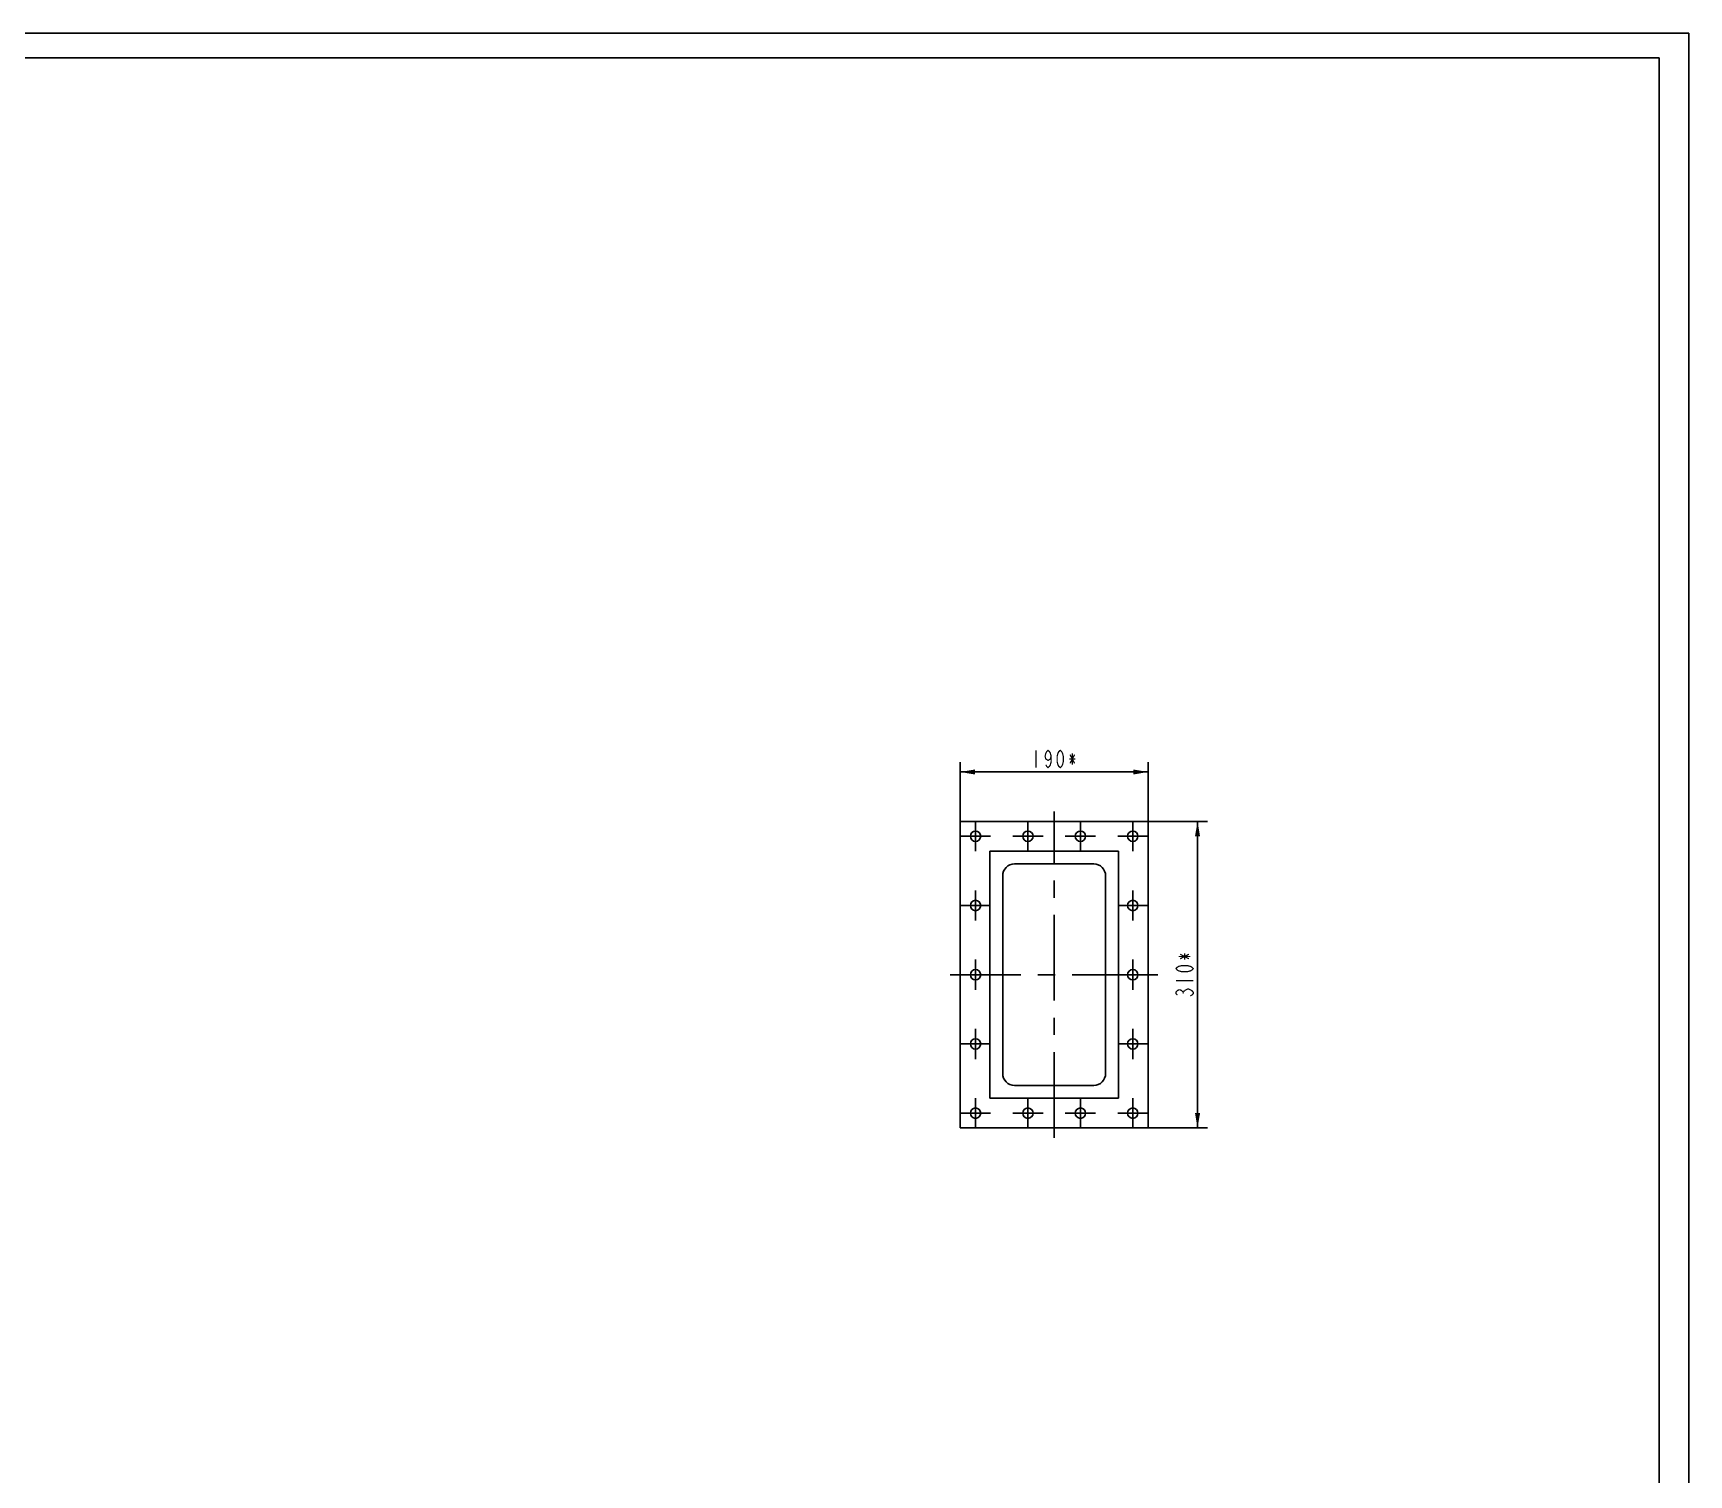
# Model space of a CAD drawing. Header units: millimetres. Extents: x 0 to 841, y 0 to 594.
# Drawn here: x 506.1 to 841, y 302.4 to 594 of the extents above; entities that cross this region are included whole.
import ezdxf

# ---------------------------------------------------------------- set-up
doc = ezdxf.new("R2010")
doc.units = ezdxf.units.MM
doc.header["$LTSCALE"] = 46.255
doc.linetypes.add('CENTER', pattern=[0.6, 0.375, -0.075, 0.075, -0.075])
doc.layers.get('0').update_dxf_attribs({"linetype": 'CONTINUOUS'})
doc.layers.add('ALL_AXIS', color=7, linetype='CONTINUOUS')
doc.layers.add('ALL_DIMENSIONS', color=7, linetype='CONTINUOUS')
doc.styles.get("Standard").update_dxf_attribs({"font": 'txt', "width": 0.7})
doc.dimstyles.new('DIMSTYLE_2', dxfattribs={"dimtxt": 3.5, "dimasz": 3, "dimexe": 0.18, "dimexo": 0.0625, "dimgap": 0.09, "dimtad": 1, "dimlfac": 5, "dimdsep": 46, "dimtxsty": 'STANDARD', "dimblk": '_FILLED', "dimblk1": '_FILLED', "dimblk2": '_FILLED', "dimcen": 0.09, "dimadec": 0, "dimazin": 0, "dimtp": 0.5, "dimtm": 0.5, "dimtfac": 1, "dimtofl": 0, "dimtmove": 0, "dimatfit": 3, "dimldrblk": '_FILLED', "dimfxl": 1, "dimtolj": 1, "dimarcsym": 0})

# ---------------------------------------------------------------- blocks, each defined once
blk = doc.blocks.new('_FILLED')
at = {"color": 0, "linetype": 'ByBlock'}
blk.add_solid([(0, 0), (-1, 0.17), (-1, -0.17)], dxfattribs=at)
blk = doc.blocks.new('*D3')
at = {"layer": 'ALL_DIMENSIONS', "color": 2, "linetype": 'Continuous'}
for p, q in [((693.63, 434.57), (693.63, 446.57)), ((731.63, 434.57), (731.63, 446.57)), ((693.63, 444.57), (712.63, 444.57)), ((731.63, 444.57), (712.63, 444.57))]:
    blk.add_line(p, q, dxfattribs=at)
at = {"layer": 'ALL_DIMENSIONS', "color": 2, "linetype": 'Continuous', "xscale": 3, "yscale": 3, "zscale": 3, "rotation": 180}
blk.add_blockref('_FILLED', (693.63, 444.57), dxfattribs=at)
at = {"layer": 'ALL_DIMENSIONS', "color": 2, "linetype": 'Continuous', "xscale": 3, "yscale": 3, "zscale": 3}
blk.add_blockref('_FILLED', (731.63, 444.57), dxfattribs=at)
blk = doc.blocks.new('*D4')
at = {"layer": 'ALL_DIMENSIONS', "color": 2, "linetype": 'Continuous'}
for p, q in [((731.63, 434.57), (743.63, 434.57)), ((741.63, 434.57), (741.63, 403.57)), ((741.63, 372.57), (741.63, 403.57)), ((731.63, 372.57), (743.63, 372.57))]:
    blk.add_line(p, q, dxfattribs=at)
at = {"layer": 'ALL_DIMENSIONS', "color": 2, "linetype": 'Continuous', "xscale": 3, "yscale": 3, "zscale": 3}
for p, rotation in [((741.63, 434.57), 90), ((741.63, 372.57), 270)]:
    blk.add_blockref('_FILLED', p, dxfattribs=dict(at, rotation=rotation))

msp = doc.modelspace()

# ---------------------------------------------------------------- linework, layer by layer
at = {"color": 7, "linetype": 'Continuous'}
for p, q in [((0, 594), (841, 594)), ((841, 0), (841, 594)), ((835, 589), (20, 589)), ((835, 5), (835, 589)), ((693.6304511, 434.5731106), (693.6304511, 372.5731106)), ((731.6304511, 434.5731106), (693.6304511, 434.5731106)), ((731.6304511, 372.5731106), (731.6304511, 434.5731106)), ((699.6304511, 378.5731106), (699.6304511, 428.5731106)), ((699.6304511, 428.5731106), (725.6304511, 428.5731106)), ((720.6304511, 425.9731106), (704.6304511, 425.9731106)), ((725.6304511, 428.5731106), (725.6304511, 378.5731106)), ((702.2304511, 423.5731106), (702.2304511, 383.5731106)), ((723.0304511, 383.5731106), (723.0304511, 423.5731106)), ((725.6304511, 378.5731106), (699.6304511, 378.5731106)), ((704.6304511, 381.1731106), (720.6304511, 381.1731106)), ((693.6304511, 372.5731106), (731.6304511, 372.5731106))]:
    msp.add_line(p, q, dxfattribs=at)
for centre, start, end in [((704.6304511, 423.5731106), 90, 180), ((720.6304511, 423.5731106), 0, 90), ((704.6304511, 383.5731106), 180, 270), ((720.6304511, 383.5731106), 270, 360)]:
    msp.add_arc(centre, 2.4, start, end, dxfattribs=at)
at = {"layer": 'ALL_AXIS', "color": 7, "linetype": 'CENTER'}
for p, q in [((712.6304511, 370.5731106), (712.6304511, 436.5731106)), ((696.7304511, 431.5731106), (696.7304511, 434.6231106)), ((707.3304511, 431.5731106), (707.3304511, 434.6231106)), ((717.9304511, 431.5731106), (717.9304511, 434.6231106)), ((728.5304511, 431.5731106), (728.5304511, 434.6231106)), ((696.7304511, 431.5731106), (693.6804511, 431.5731106)), ((696.7304511, 431.5731106), (696.7304511, 428.5231106)), ((696.7304511, 431.5731106), (699.7804511, 431.5731106)), ((707.3304511, 431.5731106), (704.2804511, 431.5731106)), ((707.3304511, 431.5731106), (707.3304511, 428.5231106)), ((707.3304511, 431.5731106), (710.3804511, 431.5731106)), ((717.9304511, 431.5731106), (714.8804511, 431.5731106)), ((717.9304511, 431.5731106), (717.9304511, 428.5231106)), ((717.9304511, 431.5731106), (720.9804511, 431.5731106)), ((728.5304511, 431.5731106), (725.4804511, 431.5731106)), ((728.5304511, 431.5731106), (728.5304511, 428.5231106)), ((728.5304511, 431.5731106), (731.5804511, 431.5731106)), ((696.7304511, 417.5731106), (696.7304511, 420.6231106)), ((728.5304511, 417.5731106), (728.5304511, 420.6231106)), ((696.7304511, 417.5731106), (693.6804511, 417.5731106)), ((696.7304511, 417.5731106), (696.7304511, 414.5231106)), ((696.7304511, 417.5731106), (699.7804511, 417.5731106)), ((728.5304511, 417.5731106), (725.4804511, 417.5731106)), ((728.5304511, 417.5731106), (731.5804511, 417.5731106)), ((728.5304511, 417.5731106), (728.5304511, 414.5231106)), ((696.7304511, 403.5731106), (696.7304511, 406.6231106)), ((728.5304511, 403.5731106), (728.5304511, 406.6231106)), ((733.6304511, 403.5731106), (691.6304511, 403.5731106)), ((696.7304511, 403.5731106), (696.7304511, 400.5231106)), ((728.5304511, 403.5731106), (728.5304511, 400.5231106)), ((696.7304511, 389.5731106), (696.7304511, 392.6231106)), ((728.5304511, 389.5731106), (728.5304511, 392.6231106)), ((696.7304511, 389.5731106), (693.6804511, 389.5731106)), ((696.7304511, 389.5731106), (696.7304511, 386.5231106)), ((696.7304511, 389.5731106), (699.7804511, 389.5731106)), ((728.5304511, 389.5731106), (725.4804511, 389.5731106)), ((728.5304511, 389.5731106), (731.5804511, 389.5731106)), ((728.5304511, 389.5731106), (728.5304511, 386.5231106)), ((696.7304511, 375.5731106), (696.7304511, 378.6231106)), ((707.3304511, 375.5731106), (707.3304511, 378.6231106)), ((717.9304511, 375.5731106), (717.9304511, 378.6231106)), ((728.5304511, 375.5731106), (728.5304511, 378.6231106)), ((696.7304511, 375.5731106), (693.6804511, 375.5731106)), ((696.7304511, 375.5731106), (699.7804511, 375.5731106)), ((696.7304511, 375.5731106), (696.7304511, 372.5231106)), ((707.3304511, 375.5731106), (704.2804511, 375.5731106)), ((707.3304511, 375.5731106), (710.3804511, 375.5731106)), ((707.3304511, 375.5731106), (707.3304511, 372.5231106)), ((717.9304511, 375.5731106), (714.8804511, 375.5731106)), ((717.9304511, 375.5731106), (720.9804511, 375.5731106)), ((717.9304511, 375.5731106), (717.9304511, 372.5231106)), ((728.5304511, 375.5731106), (725.4804511, 375.5731106)), ((728.5304511, 375.5731106), (731.5804511, 375.5731106)), ((728.5304511, 375.5731106), (728.5304511, 372.5231106))]:
    msp.add_line(p, q, dxfattribs=at)
at = {"layer": 'ALL_AXIS', "color": 7, "linetype": 'Continuous'}
for centre in [(696.7304511, 431.5731106), (707.3304511, 431.5731106), (717.9304511, 431.5731106), (728.5304511, 431.5731106), (696.7304511, 417.5731106), (728.5304511, 417.5731106), (696.7304511, 403.5731106), (728.5304511, 403.5731106), (696.7304511, 389.5731106), (728.5304511, 389.5731106), (696.7304511, 375.5731106), (707.3304511, 375.5731106), (717.9304511, 375.5731106), (728.5304511, 375.5731106)]:
    msp.add_circle(centre, 1.05, dxfattribs=at)
at = {"layer": 'ALL_DIMENSIONS', "color": 2, "linetype": 'Continuous', "const_width": 0.25}
for points in [[(708.9554544, 448.9481267), (708.9554544, 445.4481007)], [(712.0179387, 447.7814343), (711.8648196, 447.1981137), (711.4054623, 446.9064534), (710.9460538, 447.1981137), (710.7929347, 447.7814343), (710.9460538, 448.3647548), (711.0992242, 448.6564664), (711.4054623, 448.9481267), (711.7117005, 448.6564664), (711.8648196, 448.3647548), (712.0179387, 447.7814343), (712.0179387, 446.6147932), (711.8648196, 446.0314213), (711.7117005, 445.739761), (711.4054623, 445.4481007), (711.0992242, 445.739761), (710.9460538, 446.0314213)], [(713.8554703, 445.4481007), (713.5491808, 445.739761), (713.3960617, 446.0314213), (713.2429426, 446.6147932), (713.2429426, 447.7814343), (713.3960617, 448.3647548), (713.5491808, 448.6564664), (713.8554703, 448.9481267), (714.1617084, 448.6564664), (714.3148275, 448.3647548), (714.4679466, 447.7814343), (714.4679466, 446.6147932), (714.3148275, 446.0314213), (714.1617084, 445.739761), (713.8554703, 445.4481007)], [(715.6929506, 447.1981137), (716.9179545, 447.1981137)], [(715.8460696, 446.3231329), (716.7648354, 448.0730945)], [(715.8460696, 448.0730945), (716.7648354, 446.3231329)], [(716.3054269, 448.3647548), (716.3054269, 446.0314213)], [(740.7554589, 404.7980906), (740.4637986, 404.4918524), (740.1721384, 404.3387333), (739.5887665, 404.1856143), (738.4221254, 404.1856143), (737.8388048, 404.3387333), (737.5470932, 404.4918524), (737.2554329, 404.7980906), (737.5470932, 405.1043801), (737.8388048, 405.2574991), (738.4221254, 405.4106182), (739.5887665, 405.4106182), (740.1721384, 405.2574991), (740.4637986, 405.1043801), (740.7554589, 404.7980906)], [(737.8388048, 407.2480985), (740.1721384, 407.2480985)], [(738.1304651, 406.7887413), (739.8804268, 407.7075071)], [(739.8804268, 406.7887413), (738.1304651, 407.7075071)], [(739.0054459, 406.6356222), (739.0054459, 407.8606262)], [(737.2554329, 402.348134), (740.7554589, 402.348134)], [(737.5470932, 399.4387175), (737.2554329, 399.745007), (737.2554329, 400.0512451), (737.5470932, 400.3574833), (737.8388048, 400.5106024), (738.1304651, 400.5106024), (738.4221254, 400.3574833), (738.7137856, 400.0512451), (739.0054459, 400.3574833)], [(738.7137856, 399.745007), (738.7137856, 400.0512451)], [(739.0054459, 400.3574833), (739.5887665, 400.6637214), (739.8804268, 400.6637214), (740.1721384, 400.5106024), (740.4637986, 400.3574833), (740.7554589, 400.0512451), (740.7554589, 399.745007), (740.4637986, 399.4387175), (740.1721384, 399.2855984)]]:
    msp.add_lwpolyline(points, dxfattribs=at)

# ---------------------------------------------------------------- dimensions: what is measured, and where the dimension line sits
at = {"layer": 'ALL_DIMENSIONS', "color": 2, "linetype": 'Continuous'}
dim = msp.add_linear_dim(base=(731.6304511, 444.5731106), p1=(693.6304511, 434.5731106), p2=(731.6304511, 434.5731106), text='<>*', dimstyle='DIMSTYLE_2', dxfattribs=at)
dim.commit()
dim.dimension.update_dxf_attribs({"geometry": '*D3', "text_midpoint": (707.7304511, 445.4481106), "dimtype": 160})
dim = msp.add_linear_dim(base=(741.6304511, 372.5731106), p1=(731.6304511, 434.5731106), p2=(731.6304511, 372.5731106), angle=270, text='<>*', dimstyle='DIMSTYLE_2', dxfattribs=at)
dim.commit()
dim.dimension.update_dxf_attribs({"geometry": '*D4', "text_midpoint": (740.7554511, 398.6731106), "dimtype": 160})

doc.saveas('drawing.dxf')
